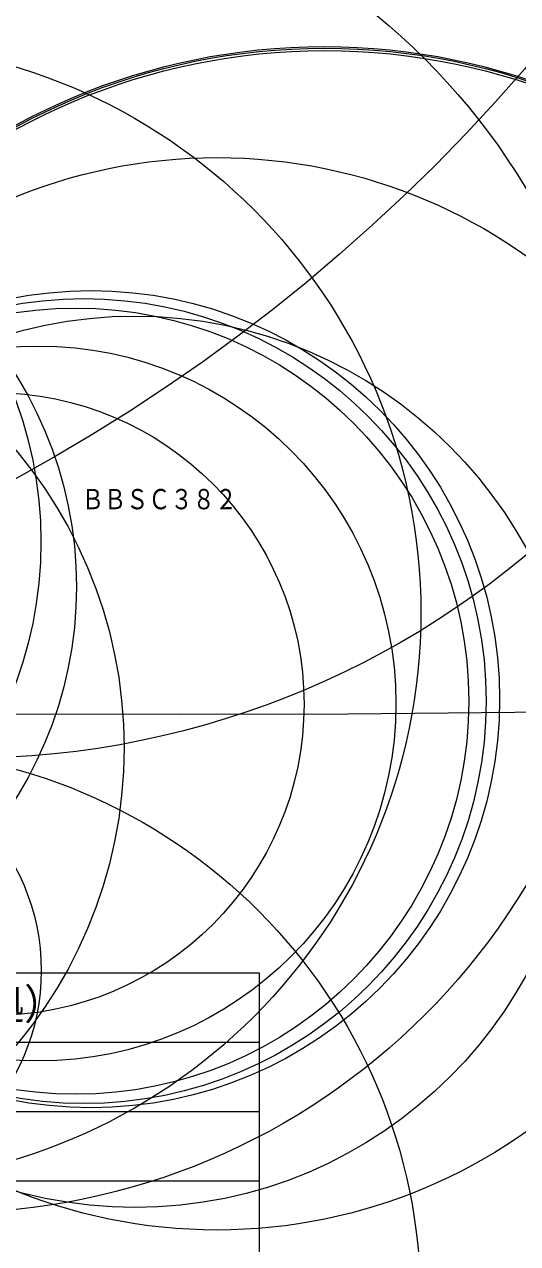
# Model space of a CAD drawing. Units: millimetres, scale not verified. Extents: x -7246 to 7670, y -3804 to 3881.
# Drawn here: x 45.6 to 81.1, y -5.9 to 82.1 of the extents above; entities that cross this region are included whole.
import ezdxf
from ezdxf.enums import TextEntityAlignment as Align

# ---------------------------------------------------------------- set-up
doc = ezdxf.new("R2010")
doc.units = ezdxf.units.MM
doc.header["$LTSCALE"] = 0.125
doc.layers.add('0-1_MOJI1', color=7, linetype='Continuous')
doc.layers.add('0-3_TOUROKU', color=7, linetype='Continuous')
doc.layers.add('0-2_WAKU', color=1, linetype='Continuous', lineweight=18)
doc.layers.add('0-5_GAIKEI', color=1, linetype='Continuous', lineweight=18)
doc.styles.add('ＭＳ ゴシック', font='')
doc.styles.get('ＭＳ ゴシック').set_extended_font_data('MS Gothic')

msp = doc.modelspace()

# ---------------------------------------------------------------- linework, layer by layer
at = {"layer": '0-2_WAKU', "color": 4}
for p, q in [((-62.5003, 13.6475), (62.4997, 13.6475)), ((62.4997, 13.6475), (62.4997, -56.3525))]:
    msp.add_line(p, q, dxfattribs=at)
at = {"layer": '0-2_WAKU'}
for p, q in [((-62.5003, 8.6475), (62.4997, 8.6475)), ((-62.5003, 3.6475), (62.4997, 3.6475)), ((-62.5003, -1.3525), (62.4997, -1.3525))]:
    msp.add_line(p, q, dxfattribs=at)
at = {"layer": '0-5_GAIKEI'}
for centre, radius in [((3827.7191, 38.6526), 3842.7285), ((56.8049, 1899.788), 1867.5032), ((339.382, 39.5575), 357.4495), ((326.3389, 40.263), 334.5087), ((-17.4765, 164.598), 131.0755), ((198.8514, 40.2545), 207.003), ((188.4864, 40.3476), 196.6377), ((163.3347, 40.3835), 171.5045), ((163.7767, 30.1422), 175.5625), ((41.2281, 92.4239), 63.3045), ((114.3641, 11.2393), 134.9529), ((69.1766, 41.5034), 87.2756), ((67.786, 41.4706), 85.8663), ((79.4577, 36.322), 58.7004), ((39.9729, 45.092), 48.7486), ((33.0062, 39.5985), 41.157), ((67.1796, 34.0538), 46.4018), ((67.2142, 33.911), 46.4305), ((67.22, 33.736), 46.4305), ((17.5408, 44.7458), 29.2129), ((59.45, 33.7809), 38.6682), ((20.4412, 41.5038), 28.8727), ((19.2954, 29.8793), 33.4521), ((50.3707, 33.3945), 29.4665), ((49.8428, 33.2551), 29.026), ((49.2637, 33.2495), 28.351), ((53.5337, 28.8824), 32.1402), ((46.5794, 33.0833), 25.7788), ((43.2657, 33.0412), 22.4661), ((34.2775, -10.0909), 39.8724), ((31.0274, 13.8165), 15.7451)]:
    msp.add_circle(centre, radius, dxfattribs=at)

# ---------------------------------------------------------------- texts
at = {"layer": '0-1_MOJI1', "style": 'ＭＳ ゴシック', "width": 0.95}
msp.add_text('ＤＣ１２Ｖ、ＰｏＥ（ＩＥＥＥ８０２．３ａｆ準拠）', height=2.199, dxfattribs=at).set_placement((-20.0003, 9.6475), align=Align.BOTTOM_LEFT)
at = {"layer": '0-3_TOUROKU', "style": 'ＭＳ ゴシック', "width": 0.8}
msp.add_text('ＢＢＳＣ３８２', height=1.466, dxfattribs=at).set_placement((49.6997, 46.6475), align=Align.BOTTOM_LEFT)

doc.saveas('drawing.dxf')
